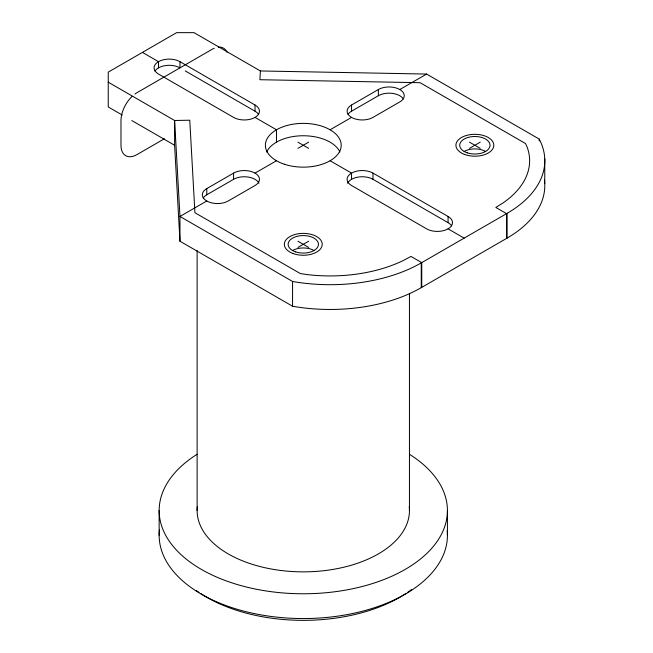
<?xml version="1.0" encoding="UTF-8"?>
<svg xmlns="http://www.w3.org/2000/svg" width="653" height="653" viewBox="0 0 653 653"><rect width="100%" height="100%" fill="white"/><g stroke="black" fill="none" stroke-linecap="round" stroke-linejoin="round"><path stroke-width="0.98" d="M122.209 115.01L108.243 106.945L108.243 72.132L176.62 32.65L194.031 32.65L260.392 70.965L259.902 79.715L420.132 82.702L525.551 143.562L527.232 147.349A113.728 65.659 0 0 1 503.218 202.805L495.847 207.458L506.573 213.653L506.573 238.418L421.25 287.663A128.91 74.426 0 0 1 292.568 306.241L179.967 241.226L174.604 145.26L174.604 120.495L108.243 82.18M260.392 70.965L426.613 74.058L539.215 139.073A128.91 74.426 0 0 1 507.046 213.368L421.25 262.898A128.91 74.426 0 0 1 292.568 281.476L179.967 216.461L174.604 120.495L189.762 120.209L194.929 212.723L300.347 273.583L306.902 274.554A113.728 65.659 0 0 0 402.958 260.686L411.023 256.433L421.748 262.628L421.748 287.393M506.573 238.418L507.046 238.133A128.91 74.426 0 0 0 544.422 179.804M164.442 138.746L137.065 154.549A22.749 13.133 -60 0 1 120.985 145.26L120.985 120.495A22.749 13.133 -60 0 1 132.233 96.285M179.967 241.226L179.967 216.461L206.772 200.985A15.166 8.758 0 0 1 206.772 188.603L233.586 173.118A15.166 8.758 0 0 1 255.029 173.118L276.48 160.736M330.1 129.784L351.543 117.401A15.166 8.758 0 0 1 351.543 105.019L378.356 89.534A15.166 8.758 0 0 1 399.807 89.534L426.613 74.058M203.246 197.99A15.166 8.758 0 0 1 206.772 194.79L233.586 179.314A15.166 8.758 0 0 1 258.955 183.24M348.016 114.406A15.166 8.758 0 0 1 351.543 111.206L378.356 95.73A15.166 8.758 0 0 1 403.334 98.93M297.923 148.353L308.649 142.166M297.923 247.422L308.649 241.226M469.507 148.353L480.233 142.166M469.507 142.166L480.233 148.353M142.427 52.387L158.516 61.676A15.166 8.758 0 0 1 179.967 61.676L255.029 105.019A15.166 8.758 0 0 1 255.029 117.401L276.48 129.784L276.48 142.166M330.1 160.736L351.543 173.118A15.166 8.758 0 0 1 372.994 173.118L448.064 216.461A15.166 8.758 0 0 1 448.064 228.844L464.161 238.141M185.264 70.924L255.029 111.206A15.166 8.758 0 0 1 258.555 114.406M347.625 183.24A15.166 8.758 0 0 1 372.994 179.314L448.064 222.657A15.166 8.758 0 0 1 451.59 225.848M297.923 142.166L308.649 148.353M131.816 120.56L174.604 145.26M297.923 241.226L308.649 247.422M544.757 158.859L544.757 183.624M539.215 139.073L539.215 141.048M507.046 213.368L507.046 238.133M448.064 216.461L448.064 222.657M447.427 510.564L447.427 535.329M421.25 262.898L421.25 287.663M409.447 293.344L409.447 510.564M378.356 89.534L378.356 95.73M372.994 173.118L372.994 179.314M351.543 105.019L351.543 111.206M351.543 179.314L351.543 173.118A15.166 8.758 0 0 0 351.543 185.501L426.613 228.844A15.166 8.758 0 0 0 448.064 228.844M292.568 281.476L292.568 306.241M255.029 105.019L255.029 111.206M233.586 173.118L233.586 179.314M206.772 188.603L206.772 194.79M197.124 250.515L197.124 510.564M179.967 61.676L179.967 67.871A15.166 8.758 0 0 0 154.99 71.063M159.152 510.564L159.152 535.329M158.516 67.871L158.516 61.676A15.166 8.758 0 0 0 158.516 74.058L233.586 117.401A15.166 8.758 0 0 0 255.029 117.401M218.29 47.155A22.749 13.133 -60 0 1 226.999 52.183M214.233 48.24A22.749 13.133 -60 0 0 212.135 49.293L137.065 92.636A22.749 13.133 -60 0 0 134.967 94.008M266.669 151.978A37.915 21.892 0 0 1 303.286 135.751A37.915 21.892 0 0 1 339.911 151.978M464.152 151.455A15.166 8.758 0 0 1 485.595 151.455M351.543 117.401A15.166 8.758 0 0 0 372.994 117.401L399.807 101.917A15.166 8.758 0 0 0 399.807 89.534M292.568 250.515A15.166 8.758 0 0 1 314.011 250.515M255.029 173.118A15.166 8.758 0 0 1 255.029 185.501L228.224 200.985A15.166 8.758 0 0 1 206.772 200.985M409.235 506.63A106.161 61.292 0 0 1 303.286 571.857A106.161 61.292 0 0 1 197.345 506.63M409.513 454.308A144.133 83.217 0 0 1 403.734 570.24A144.133 83.217 0 0 1 202.846 570.24A144.133 83.217 0 0 1 197.067 454.308M447.199 530.66A144.133 83.217 0 0 1 302.478 618.546A144.133 83.217 0 0 1 159.479 529.73M411.61 589.512A136.542 78.833 0 0 1 407.611 592.377M405.946 593.495A136.542 78.833 0 0 1 200.634 593.495M198.961 592.377A136.542 78.833 0 0 1 196.537 590.671M284.333 164.221A37.915 21.892 0 0 0 341.201 145.26A37.915 21.892 0 0 0 284.333 126.307A37.915 21.892 0 0 0 284.333 164.221M464.471 154.41A18.961 10.946 0 0 0 493.799 145.888A18.961 10.946 0 0 0 466.348 135.481A18.961 10.946 0 0 0 464.471 154.41M292.887 253.47A18.961 10.946 0 0 0 322.215 244.948A18.961 10.946 0 0 0 294.764 234.549A18.961 10.946 0 0 0 292.887 253.47M467.287 152.843A15.166 8.758 0 0 0 490.036 145.26A15.166 8.758 0 0 0 467.287 137.677A15.166 8.758 0 0 0 467.287 152.843M295.703 251.903A15.166 8.758 0 0 0 318.452 244.32A15.166 8.758 0 0 0 295.703 236.737A15.166 8.758 0 0 0 295.703 251.903"/></g></svg>
